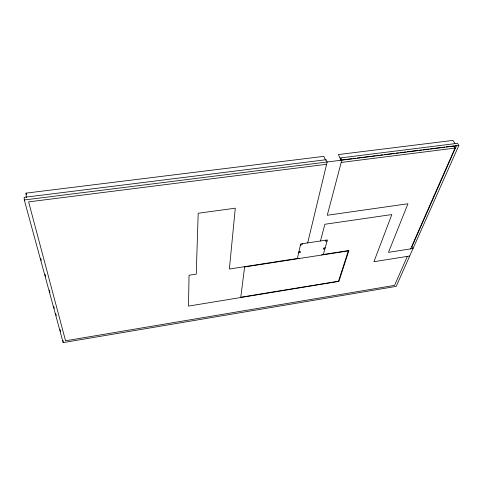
<?xml version="1.0" encoding="UTF-8"?>
<svg xmlns="http://www.w3.org/2000/svg" width="483" height="483" viewBox="0 0 483 483"><rect width="100%" height="100%" fill="white"/><g stroke="black" fill="none" stroke-linecap="round" stroke-linejoin="round"><path stroke-width="0.72" d="M297.377 258.496L300.692 243.957L327.365 239.948L323.35 254.475M298.868 258.58L298.947 258.248L229.365 269.019L235.299 208.191L198.193 213.244L196.237 274.145L189.04 275.256L188.497 306.101L338.909 281.408L348.895 250.52L321.799 254.716L321.714 255.042M302.304 243.716L302.062 244.76L300.45 245.002M307.671 242.913L327.154 161.986L326.14 159.71L24.15 197.354L24.295 199.974L63.176 342.598L396.205 286.371L458.85 145.468L457.516 143.33L340.763 157.887L340.165 160.187M320.47 240.987L324.884 224.269L391.828 214.555L373.927 261.72L409.699 256.008M325.777 240.19L325.488 241.228L327.076 240.993M454.4 147.4L455.306 145.335M407.344 256.388L394.575 285.381L65.561 340.793L28.612 201.876L326.599 164.286M410.647 248.878L455.034 148.088L453.712 145.951L446.244 146.886M456.604 145.395L412.029 246.481L413.037 248.504L388.477 252.368L407.948 203.766L327.263 215.255L341.813 160.151L340.763 157.887M298.892 251.836L300.486 251.589L300.251 252.603L298.663 252.844M325.186 247.821L323.622 248.057L323.344 249.065L324.908 248.83M341.656 160L352.113 158.69M353.61 158.502L355.85 158.219M357.348 158.032L375.273 155.786M376.77 155.598L379.01 155.315M380.501 155.128L382.741 154.85M384.239 154.663L394.696 153.346M396.193 153.159L398.433 152.882M399.924 152.694L402.17 152.411M403.661 152.223L405.901 151.946M407.398 151.759L417.855 150.442M419.347 150.255L421.593 149.978M423.084 149.79L425.324 149.507M426.821 149.319L429.061 149.042M430.552 148.855L441.015 147.544M442.506 147.357L444.746 147.073M24.295 199.974L458.85 145.468M341.209 162.445L455.034 148.088M26.263 197.571L26.01 193.134L323.864 156.347L325.578 160.217M454.859 143.433L452.976 140.402L338.39 154.554L340.461 159.04M40.705 258.302L41.297 260.476M45.04 274.266L45.631 276.439M49.381 290.223L49.972 292.402M53.716 306.186L54.307 308.365M55.684 313.443L56.276 315.616M60.019 329.406L60.61 331.58M26.01 193.134L26.396 194.589M62.977 340.286L63.176 342.598M244.621 266.978L240.763 297.238L338.523 281.197L348.285 250.925L244.621 266.978"/></g></svg>
